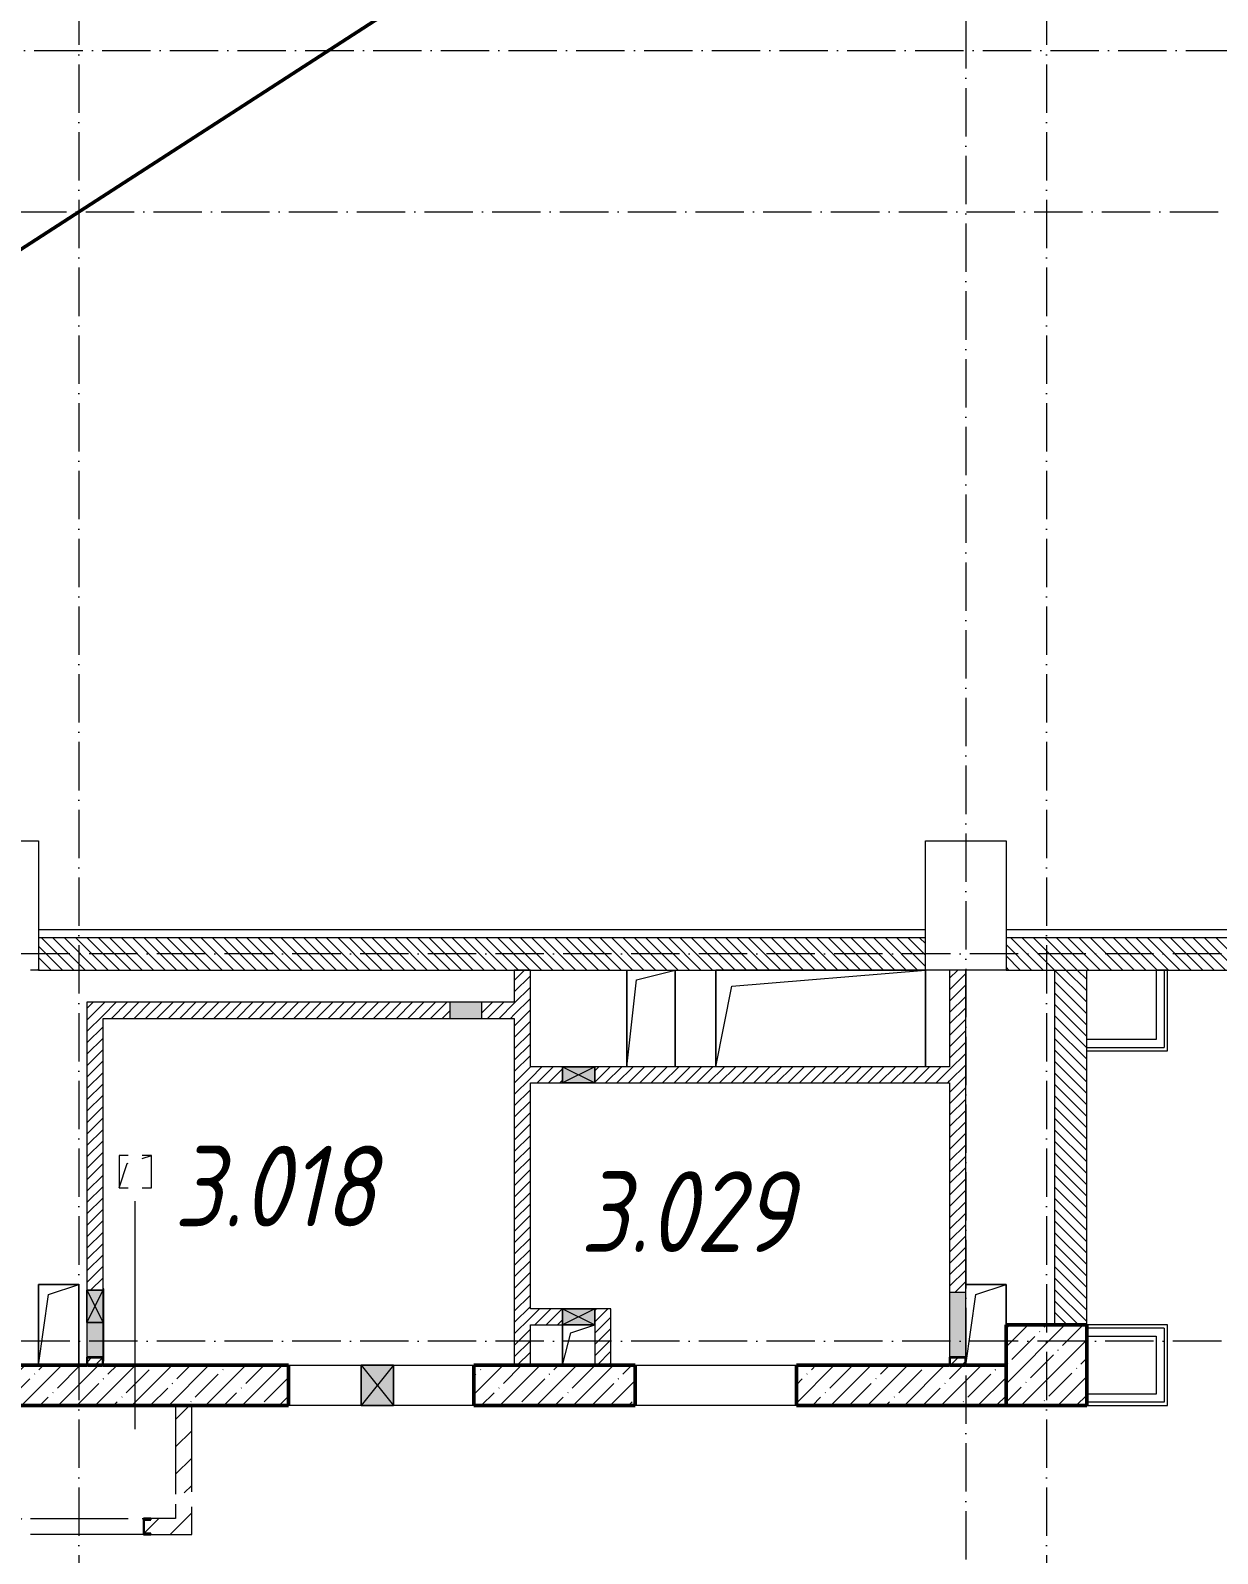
# Model space of a CAD drawing. Header units: millimetres. Extents: x -213536 to 1564669, y -45299 to 942238.
# Drawn here: x 199629 to 206990, y 525279 to 534722 of the extents above; entities that cross this region are included whole.
import ezdxf

# ---------------------------------------------------------------- set-up
doc = ezdxf.new("R2010")
doc.units = ezdxf.units.MM
doc.linetypes.add('50_200_ШТРИХ_1Т_ш5_п1_п1_', pattern=[700, 500, -100, 0, -100])
for name, color, linetype, lineweight in [('A-DETL-____-OTLN-1', 7, 'Continuous', 50), ('A-DETL-GENF-OTLN', 7, 'Continuous', 9), ('A-DETL-GENF-OTLN-2', 7, 'Continuous', 5), ('A-FLOR-____-OTLN', 7, 'Continuous', 9), ('A-GENM-____-MCUT', 7, 'Continuous', 25), ('A-GENM-____-OTLN', 7, 'Continuous', 9), ('A-GENM-____-OTLN-1', 7, 'Continuous', 25), ('A-GLAZ-____-OTLN', 7, 'Continuous', 9), ('A-WALL-____-MCUT', 7, 'Continuous', 13), ('A-WALL-____-MCUT-2', 7, 'Continuous', 50), ('A-WALL-____-OTLN', 7, 'Continuous', 9), ('A-WALL-____-PATT-1', 7, 'Continuous', 9), ('A-WALL-FNSH-MCUT-1', 7, 'Continuous', 9), ('I-WALL-____-OTLN', 7, 'Continuous', 9), ('S-COLS-____-MCUT', 7, 'Continuous', 50), ('S-COLS-____-OTLN', 7, 'Continuous', 9), ('S-GRID-____-OTLN-1', 7, '50_200_ШТРИХ_1Т_ш5_п1_п1_', 9), ('Марки помещений', 7, 'Continuous', 9)]:
    doc.layers.add(name, color=color, linetype=linetype, lineweight=lineweight)
doc.layers.add('A-DETL-GENF-OTLN-3', color=9, linetype='Continuous', lineweight=9, true_color=0x808080)
doc.layers.add('A-GLAZ-____-OTLN-1', color=7, linetype='Continuous', lineweight=9, true_color=0xc0c0c0)
doc.styles.add('ISOCPEUR_I_2', font='isocpeui.ttf', dxfattribs={"width": 0.85, "height": 2.3})
pattern_1 = [(135, (142429.057, 459015.94), (-35.35534, -35.35534), [])]
pattern_2 = [(45, (142429.057, 459015.94), (-35.35534, 35.35534), [])]
pattern_3 = [(45, (142429.06, 459015.94), (-84.85281, 84.85281), [])]

# ---------------------------------------------------------------- blocks, each defined once
blk = doc.blocks.new('BSC_Колонна _Прямоугольная - 500х500-V79-АР1_План отверстий 3 этажа в осях 1-64_Ю-ЯЯ')
at = {"layer": 'S-COLS-____-OTLN'}
h = blk.add_hatch(dxfattribs=at)
h.set_pattern_fill('FP_88', color=256, style=0, pattern_type=2)
h.set_pattern_definition([(45, (-63500, -67431.04), (-114.04925, 114.04925), []), (45, (-63385.95, -67431.04), (-114.04925, 114.04925), [201.613, -40.323, 3.353, -36.97])])
h.paths.add_polyline_path([(-250, -250), (250, -250), (250, 250), (-250, 250)], flags=0)
at = {"layer": 'S-COLS-____-MCUT'}
for p, q in [((250, 250), (-250, 250)), ((-250, 250), (-250, -250)), ((250, -250), (250, 250)), ((-250, -250), (250, -250))]:
    blk.add_line(p, q, dxfattribs=at)
blk = doc.blocks.new('BSC_Колонна _Прямоугольная - 500х800-V86-АР1_План отверстий 3 этажа в осях 1-64_Ю-ЯЯ')
at = {"layer": 'S-COLS-____-OTLN'}
for p, q in [((-250, 400), (-200, 400)), ((-250, -400), (-250, 200)), ((250, 150), (250, -400)), ((250, -400), (-250, -400))]:
    blk.add_line(p, q, dxfattribs=at)
blk = doc.blocks.new('BSC_Колонна _Прямоугольная - 500х800-V87-АР1_План отверстий 3 этажа в осях 1-64_Ю-ЯЯ')
at = {"layer": 'S-COLS-____-OTLN'}
for p, q in [((-250, 400), (0, 400)), ((100, 400), (250, 400)), ((-250, -400), (-250, 200)), ((250, 200), (250, -400)), ((250, -400), (-250, -400))]:
    blk.add_line(p, q, dxfattribs=at)
blk = doc.blocks.new('AR_Отверстие Ниша - Лючок-32404835-АР1_План отверстий 3 этажа в осях 1-64_Ю-ЯЯ')
at = {"layer": 'A-GLAZ-____-OTLN'}
blk.add_hatch(color=256, dxfattribs=at).paths.add_polyline_path([(100, -50), (100, 50), (-100, 50), (-100, -50)], flags=0)
for p, q in [((100, 50), (-100, 50)), ((-100, 50), (-100, -50)), ((100, -50), (100, 50)), ((-100, -50), (100, -50))]:
    blk.add_line(p, q, dxfattribs=at)
blk = doc.blocks.new('AR_Отверстие Ниша - Лючок-32404890-АР1_План отверстий 3 этажа в осях 1-64_Ю-ЯЯ')
at = {"layer": 'A-GLAZ-____-OTLN'}
blk.add_hatch(color=256, dxfattribs=at).paths.add_polyline_path([(-200, 50), (-200, -50), (15, -50), (15, 50)], flags=0)
for p, q in [((15, 50), (-200, 50)), ((-200, -50), (15, -50))]:
    blk.add_line(p, q, dxfattribs=at)
blk = doc.blocks.new('Л_Общий_Лючок - Лючок-29808059-АР1_План отверстий 3 этажа в осях 1-64_Ю-ЯЯ')
at = {"layer": 'A-GLAZ-____-OTLN-1'}
blk.add_hatch(color=256, dxfattribs=at).paths.add_polyline_path([(424, 6), (-24, 6), (-24, 0), (424, 0)], flags=0)
at = {"layer": 'A-GLAZ-____-OTLN'}
for p, q in [((424, 6), (-24, 6)), ((-24, 6), (-24, 0)), ((424, 6), (424, 0))]:
    blk.add_line(p, q, dxfattribs=at)
blk = doc.blocks.new('AR_Отверстие Ниша - Лючок-32404954-АР1_План отверстий 3 этажа в осях 1-64_Ю-ЯЯ')
at = {"layer": 'A-GLAZ-____-OTLN'}
blk.add_hatch(color=256, dxfattribs=at).paths.add_polyline_path([(200, -50), (200, 50), (-200, 50), (-200, -50)], flags=0)
for p, q in [((200, 50), (-200, 50)), ((-200, 50), (-200, -50)), ((-200, -50), (200, -50))]:
    blk.add_line(p, q, dxfattribs=at)
blk = doc.blocks.new('154_Фахверк_СКБ_Швеллер - Тип_100_3960_зеркало-29769493-АР1_План отверстий 3 этажа в осях 1-64_Ю-ЯЯ')
at = {"layer": 'A-GENM-____-MCUT'}
for p, q in [((175, 50), (125, 50)), ((125, 50), (125, -50)), ((128, 47), (175, 47)), ((128, -47), (128, 47)), ((175, 47), (175, 50)), ((125, -50), (175, -50)), ((175, -47), (128, -47)), ((175, -50), (175, -47))]:
    blk.add_line(p, q, dxfattribs=at)
blk = doc.blocks.new('AR_Отверстие прямоугольное _в стене_ - AR_Отверстие прямоугольное _в стене__ВК-32404859-АР1_План отверстий 3 этажа в осях 1-64_Ю-ЯЯ')
at = {"layer": 'A-GLAZ-____-OTLN'}
blk.add_hatch(color=256, dxfattribs=at).paths.add_polyline_path([(-100, -50), (100, -50), (100, 50), (-100, 50)], flags=0)
at = {"layer": 'A-DETL-GENF-OTLN'}
for p, q in [((-100, -50), (-100, 50)), ((-100, 50), (100, 50)), ((100, 50), (-100, -50)), ((-100, 50), (100, -50)), ((100, 50), (-100, 50)), ((-100, 50), (-100, -50)), ((100, 50), (100, -50)), ((100, -50), (100, 50)), ((100, -50), (-100, -50)), ((-100, -50), (100, -50))]:
    blk.add_line(p, q, dxfattribs=at)
blk = doc.blocks.new('AR_Отверстие прямоугольное _в плите_ - AR_Отверстие прямоугольное _в плите_-V170-АР1_План отверстий 3 этажа в осях 1-64_Ю-ЯЯ')
at = {"layer": 'A-GENM-____-OTLN'}
for p, q in [((125, 250), (-125, 250)), ((-125, 250), (-125, -250)), ((-62.5, 187.5), (125, 250)), ((125, -250), (125, 250)), ((-125, -250), (-62.5, 187.5))]:
    blk.add_line(p, q, dxfattribs=at)
blk = doc.blocks.new('AR_Отверстие прямоугольное _в плите_ - AR_Отверстие прямоугольное _в плите_-V171-АР1_План отверстий 3 этажа в осях 1-64_Ю-ЯЯ')
at = {"layer": 'A-GENM-____-OTLN'}
for p, q in [((125, 250), (-125, 250)), ((-62.5, 187.5), (125, 250)), ((125, 0), (125, 250)), ((-125, -250), (-62.5, 187.5))]:
    blk.add_line(p, q, dxfattribs=at)
blk = doc.blocks.new('AR_Отверстие прямоугольное _в плите_ - AR_Отверстие прямоугольное _в плите_-V174-АР1_План отверстий 3 этажа в осях 1-64_Ю-ЯЯ')
at = {"layer": 'A-GENM-____-OTLN'}
for p, q in [((-43.4, 100), (-100, 100)), ((-100, 100), (-100, -100)), ((100, 100), (43.4, 100)), ((43.4, 81.1), (100, 100)), ((100, -100), (100, 100)), ((-100, -100), (-50, 50)), ((-50, 50), (-43.4, 52.2)), ((-100, -100), (-43.4, -100)), ((43.4, -100), (100, -100))]:
    blk.add_line(p, q, dxfattribs=at)
blk = doc.blocks.new('AR_Отверстие прямоугольное _в плите_ - AR_Отверстие прямоугольное _в плите_-30552610-АР1_План отверстий 3 этажа в осях 1-64_Ю-ЯЯ')
at = {"layer": 'A-GENM-____-OTLN'}
for p, q in [((-150, 300), (-150, -300)), ((-90, 240), (150, 300)), ((150, -300), (150, 300)), ((-150, -300), (-90, 240))]:
    blk.add_line(p, q, dxfattribs=at)
blk = doc.blocks.new('AR_Отверстие прямоугольное _в плите_ - AR_Отверстие прямоугольное _в плите_-30552626-АР1_План отверстий 3 этажа в осях 1-64_Ю-ЯЯ')
at = {"layer": 'A-GENM-____-OTLN'}
for p, q in [((-100, 125), (-100, -125)), ((-50, 75), (100, 125)), ((-100, -125), (-50, 75))]:
    blk.add_line(p, q, dxfattribs=at)
blk = doc.blocks.new('AR_Отверстие прямоугольное _в плите_ - AR_Отверстие прямоугольное _в плите_-30552510-АР1_План отверстий 3 этажа в осях 1-64_Ю-ЯЯ')
at = {"layer": 'A-GENM-____-OTLN'}
for p, q in [((650, 300), (-650, 300)), ((-650, 300), (-650, -299.7)), ((-550, 200), (650, 300)), ((650, -299.7), (650, 300)), ((-649.9, -299.7), (-550, 200))]:
    blk.add_line(p, q, dxfattribs=at)
blk = doc.blocks.new('AR_Отверстие прямоугольное _в стене__БезПР - AR_Отверстие прямоугольное _в стене__БезПР-30578456-АР1_План отверстий 3 этажа в осях 1-64_Ю-ЯЯ')
at = {"layer": 'A-GLAZ-____-OTLN-1'}
blk.add_hatch(color=256, dxfattribs=at).paths.add_polyline_path([(100, -125), (100, 125), (-100, 125), (-100, -125)], flags=0)
at = {"layer": 'A-DETL-GENF-OTLN'}
for p, q in [((-100, -125), (-100, 125)), ((-100, 125), (100, 125)), ((100, 125), (-100, -125)), ((-100, 125), (100, -125)), ((100, 125), (-100, 125)), ((-100, 125), (-100, -125)), ((100, 125), (100, -125)), ((100, -125), (100, 125)), ((100, -125), (-100, -125)), ((-100, -125), (100, -125))]:
    blk.add_line(p, q, dxfattribs=at)
at = {"layer": 'A-GLAZ-____-OTLN'}
blk.add_line((100, 125), (-100, 125), dxfattribs=at)
blk = doc.blocks.new('154_Стойка_СКБ_Швеллер - СМ-2180_100-28318692-АР1_План отверстий 3 этажа в осях 1-64_Ю-ЯЯ')
at = {"layer": 'A-GENM-____-MCUT'}
for p, q in [((171, 50), (125, 50)), ((125, 50), (125, -50)), ((129.5, 42.4), (171, 42.4)), ((129.5, -42.4), (129.5, 42.4)), ((171, 42.4), (171, 50)), ((125, -50), (171, -50)), ((171, -42.4), (129.5, -42.4)), ((171, -50), (171, -42.4))]:
    blk.add_line(p, q, dxfattribs=at)
blk = doc.blocks.new('AR_Отверстие прямоугольное _в стене__БезПР - AR_Отверстие прямоугольное _в стене__БезПР-36427953-АР1_План отверстий 3 этажа в осях 1-64_Ю-ЯЯ')
at = {"layer": 'A-GLAZ-____-OTLN'}
blk.add_hatch(color=256, dxfattribs=at).paths.add_polyline_path([(100, -50), (100, 50), (-100, 50), (-100, -50)], flags=0)
at = {"layer": 'A-DETL-GENF-OTLN'}
for p, q in [((-100, -50), (-100, 50)), ((-100, 50), (100, 50)), ((100, 50), (-100, -50)), ((-100, 50), (100, -50)), ((100, 50), (-100, 50)), ((-100, 50), (-100, -50)), ((100, 50), (100, -50)), ((100, -50), (100, 50)), ((100, -50), (-100, -50)), ((-100, -50), (100, -50))]:
    blk.add_line(p, q, dxfattribs=at)
blk = doc.blocks.new('DET_L_Имитация разреза_ISO2-5 - Вправо-29858769-АР1_План отверстий 3 этажа в осях 1-64_Ю-ЯЯ')
at = {"layer": 'A-DETL-GENF-OTLN-3'}
blk.add_line((143.1, 0), (1556.9, 0), dxfattribs=at)

msp = doc.modelspace()

# ---------------------------------------------------------------- hatches: boundary and pattern name
at = {"layer": 'A-WALL-____-PATT-1'}
h = msp.add_hatch(dxfattribs=at)
h.set_pattern_fill('FP_9', color=256, style=0, pattern_type=2)
h.set_pattern_definition(pattern_1)
h.paths.add_polyline_path([(205179.1, 528897), (205179.1, 529097), (199679.1, 529097), (199679.1, 528897), (204276.3, 528897)], flags=0)
h = msp.add_hatch(dxfattribs=at)
h.set_pattern_fill('FP_9', color=256, style=0, pattern_type=2)
h.set_pattern_definition(pattern_1)
h.paths.add_polyline_path([(211129.1, 528897), (211129.1, 529097), (205679.1, 529097), (205679.1, 528897), (209578.7, 528897)], flags=0)
h = msp.add_hatch(dxfattribs=at)
h.set_pattern_fill('FP_8', color=256, style=0, pattern_type=2)
h.set_pattern_definition(pattern_2)
h.paths.add_polyline_path([(202729.1, 526447), (202729.1, 528897), (202629.1, 528897), (202629.1, 526447)], flags=0)
h = msp.add_hatch(dxfattribs=at)
h.set_pattern_fill('FP_8', color=256, style=0, pattern_type=2)
h.set_pattern_definition(pattern_2)
h.paths.add_polyline_path([(205332.1, 526447), (205426.1, 526447), (205426.1, 526494), (205332.1, 526494)], flags=0)
h.paths.add_polyline_path([(205429.1, 526897), (205429.1, 528897), (205329.1, 528897), (205329.1, 526897), (205403.3, 526897)], flags=0)
h = msp.add_hatch(dxfattribs=at)
h.set_pattern_fill('FP_9', color=256, style=0, pattern_type=2)
h.set_pattern_definition(pattern_1)
h.paths.add_polyline_path([(205979.1, 526697), (206179.1, 526697), (206179.1, 528897), (205979.1, 528897)], flags=0)
h = msp.add_hatch(dxfattribs=at)
h.set_pattern_fill('FP_8', color=256, style=0, pattern_type=2)
h.set_pattern_definition(pattern_2)
h.paths.add_polyline_path([(199982.1, 526447), (200076.1, 526447), (200076.1, 526494), (199982.1, 526494)], flags=0)
h.paths.add_polyline_path([(199979.1, 526912), (200079.1, 526912), (200079.1, 528697), (199979.1, 528697), (199979.1, 527540.8)], flags=0)
h = msp.add_hatch(dxfattribs=at)
h.set_pattern_fill('FP_8', color=256, style=0, pattern_type=2)
h.set_pattern_definition(pattern_2)
h.paths.add_polyline_path([(200079.1, 528597), (202229.1, 528597), (202229.1, 528697), (200079.1, 528697)], flags=0)
h.paths.add_polyline_path([(202629.1, 528597), (202629.1, 528697), (202429.1, 528697), (202429.1, 528597), (202508.8, 528597)], flags=0)
h = msp.add_hatch(dxfattribs=at)
h.set_pattern_fill('FP_8', color=256, style=0, pattern_type=2)
h.set_pattern_definition(pattern_2)
h.paths.add_polyline_path([(203129.1, 528197), (205329.1, 528197), (205329.1, 528297), (203129.1, 528297)], flags=0)
h.paths.add_polyline_path([(202929.1, 528197), (202929.1, 528297), (202729.1, 528297), (202729.1, 528197)], flags=0)
h = msp.add_hatch(dxfattribs=at)
h.set_pattern_fill('FP_8', color=256, style=0, pattern_type=2)
h.set_pattern_definition(pattern_2)
h.paths.add_polyline_path([(202929.1, 526697), (202929.1, 526797), (202729.1, 526797), (202729.1, 526697)], flags=0)
h = msp.add_hatch(dxfattribs=at)
h.set_pattern_fill('FP_8', color=256, style=0, pattern_type=2)
h.set_pattern_definition(pattern_2)
h.paths.add_polyline_path([(203229.1, 526447), (203229.1, 526797), (203129.1, 526797), (203129.1, 526447)], flags=0)
h = msp.add_hatch(dxfattribs=at)
h.set_pattern_fill('FP_12', color=256, style=0, pattern_type=2)
h.set_pattern_definition([(45, (142429.06, 459015.94), (-114.04925, 114.04925), []), (45, (142543.1, 459015.94), (-114.04925, 114.04925), [201.612, -40.322, 3.353, -36.97])])
h.paths.add_polyline_path([(205426.1, 526197), (205679.1, 526197), (205679.1, 526447), (204379.1, 526447), (204379.1, 526197)], flags=0)
h.paths.add_polyline_path([(203379.1, 526197), (203379.1, 526447), (202379.1, 526447), (202379.1, 526197), (202508.8, 526197)], flags=0)
h.paths.add_polyline_path([(200741.4, 526197), (201229.1, 526197), (201229.1, 526447), (196729.1, 526447), (196729.1, 526197), (199857.6, 526197)], flags=0)
h.paths.add_polyline_path([(195129.1, 526197), (195579.1, 526197), (195579.1, 526447), (192879.1, 526447), (192879.1, 526197), (193879.1, 526197)], flags=0)
h = msp.add_hatch(dxfattribs=at)
h.set_pattern_fill('FP_7', color=256, style=0, pattern_type=2)
h.set_pattern_definition(pattern_3)
h.paths.add_polyline_path([(200529.1, 525397), (200629.1, 525397), (200629.1, 525570), (200529.1, 525585), (200529.1, 525497)], flags=0)
h.paths.add_polyline_path([(200529.1, 525646.9), (200629.1, 525661.9), (200629.1, 526197), (200529.1, 526197), (200529.1, 525665.9)], flags=0)
h = msp.add_hatch(dxfattribs=at)
h.set_pattern_fill('FP_7', color=256, style=0, pattern_type=2)
h.set_pattern_definition(pattern_3)
h.paths.add_polyline_path([(198354.1, 525397), (198354.1, 525497), (198179.1, 525497), (198179.1, 525397)], flags=0)
h.paths.add_polyline_path([(200375.1, 525397), (200529.1, 525397), (200529.1, 525497), (200375.1, 525497), (200375.1, 525489.4), (200333.6, 525489.4), (200333.6, 525404.6), (200375.1, 525404.6)], flags=0)
h.paths.add_polyline_path([(199254.1, 525397), (199583.1, 525397), (199583.1, 525404.6), (199624.6, 525404.6), (199624.6, 525489.4), (199583.1, 525489.4), (199583.1, 525497), (199254.1, 525497), (199254.1, 525404.6)], flags=0)

# ---------------------------------------------------------------- linework, layer by layer
at = {"layer": 'A-DETL-____-OTLN-1'}
msp.add_line((216329.1, 544197), (193429.1, 529397), dxfattribs=at)
at = {"layer": 'A-FLOR-____-OTLN'}
for p, q in [((205179.1, 529147), (199679.1, 529147)), ((211129.1, 529147), (205679.1, 529147)), ((203327.8, 528297), (203327.8, 528897)), ((203627.8, 528897), (203627.8, 528297)), ((203879.1, 528896.6), (205179.1, 528896.6)), ((203879.1, 528297), (203879.1, 528896.6)), ((205179.1, 528896.6), (205179.1, 528297)), ((199679.1, 526947), (199929.1, 526947)), ((199679.1, 526447), (199679.1, 526947)), ((199929.1, 526947), (199929.1, 526447)), ((205429.1, 526947), (205679.1, 526947)), ((205679.1, 526947), (205679.1, 526697)), ((202929.1, 526447), (202929.1, 526697))]:
    msp.add_line(p, q, dxfattribs=at)
at = {"layer": 'A-WALL-____-MCUT'}
for p, q in [((205179.1, 529097), (199679.1, 529097)), ((199679.1, 529097), (199679.1, 528897)), ((205179.1, 528897), (205179.1, 529097)), ((211129.1, 529097), (205679.1, 529097)), ((205679.1, 529097), (205679.1, 528897)), ((199679.1, 528897), (205179.1, 528897)), ((205679.1, 528897), (211129.1, 528897)), ((205979.1, 528897), (205979.1, 526697)), ((206179.1, 526697), (206179.1, 528897)), ((206659.1, 528897), (206609.1, 528897)), ((206609.1, 528897), (206609.1, 528467)), ((206659.1, 528897), (206659.1, 528417)), ((206609.1, 528467), (206179.1, 528467)), ((206179.1, 528417), (206659.1, 528417)), ((206659.1, 526677), (206179.1, 526677)), ((206179.1, 526627), (206609.1, 526627)), ((206609.1, 526627), (206609.1, 526267)), ((206659.1, 526677), (206659.1, 526217)), ((206609.1, 526267), (206179.1, 526267)), ((206659.1, 526217), (206179.1, 526217))]:
    msp.add_line(p, q, dxfattribs=at)
at = {"layer": 'A-WALL-____-MCUT-2'}
for p, q in [((199979.1, 526447), (198179.1, 526447)), ((199982.1, 526447), (200076.1, 526447)), ((201229.1, 526447), (200079.1, 526447)), ((201229.1, 526197), (201229.1, 526447)), ((203379.1, 526447), (202379.1, 526447)), ((202379.1, 526447), (202379.1, 526197)), ((203379.1, 526197), (203379.1, 526447)), ((205329.1, 526447), (204379.1, 526447)), ((204379.1, 526447), (204379.1, 526197)), ((205426.1, 526447), (205332.1, 526447)), ((205679.1, 526447), (205429.1, 526447)), ((196729.1, 526197), (201229.1, 526197)), ((202379.1, 526197), (203379.1, 526197)), ((204379.1, 526197), (205679.1, 526197))]:
    msp.add_line(p, q, dxfattribs=at)
at = {"layer": 'A-WALL-____-OTLN'}
for p, q in [((201229.1, 526447), (201680.5, 526447)), ((201880.5, 526447), (202379.1, 526447)), ((203379.1, 526447), (204379.1, 526447)), ((201680.5, 526197), (201229.1, 526197)), ((202379.1, 526197), (201880.5, 526197)), ((204379.1, 526197), (203379.1, 526197))]:
    msp.add_line(p, q, dxfattribs=at)
at = {"layer": 'A-WALL-FNSH-MCUT-1'}
for p, q in [((202629.1, 528897), (202629.1, 528697)), ((202729.1, 528897), (202629.1, 528897)), ((202729.1, 528297), (202729.1, 528897)), ((205329.1, 528897), (205329.1, 528297)), ((205429.1, 528897), (205329.1, 528897)), ((205429.1, 526897), (205429.1, 528897)), ((206679.1, 528897), (206659.1, 528897)), ((206679.1, 528397), (206679.1, 528897)), ((199979.1, 528697), (199979.1, 526912)), ((202229.1, 528697), (199979.1, 528697)), ((202629.1, 528697), (202429.1, 528697)), ((200079.1, 526912), (200079.1, 528597)), ((200079.1, 528597), (202229.1, 528597)), ((202429.1, 528597), (202629.1, 528597)), ((202629.1, 528597), (202629.1, 526447)), ((206179.1, 528397), (206679.1, 528397)), ((202929.1, 528297), (202729.1, 528297)), ((205329.1, 528297), (203129.1, 528297)), ((202729.1, 526797), (202729.1, 528197)), ((202729.1, 528197), (202929.1, 528197)), ((203129.1, 528197), (205329.1, 528197)), ((205329.1, 528197), (205329.1, 526897)), ((202929.1, 526797), (202729.1, 526797)), ((203229.1, 526797), (203129.1, 526797)), ((203229.1, 526447), (203229.1, 526797)), ((202729.1, 526447), (202729.1, 526697)), ((202729.1, 526697), (202929.1, 526697)), ((203129.1, 526697), (203129.1, 526447)), ((206679.1, 526697), (206179.1, 526697)), ((206679.1, 526197), (206679.1, 526697)), ((200529.1, 526197), (200529.1, 525646.9)), ((200629.1, 525661.9), (200629.1, 526197)), ((206179.1, 526197), (206679.1, 526197)), ((200529.1, 525585), (200529.1, 525497)), ((200629.1, 525397), (200629.1, 525570)), ((200529.1, 525497), (200375.1, 525497)), ((200375.1, 525397), (200629.1, 525397))]:
    msp.add_line(p, q, dxfattribs=at)
at = {"layer": 'I-WALL-____-OTLN'}
for p, q in [((199629.1, 525497), (200235.7, 525497)), ((200322.4, 525497), (200329.1, 525497)), ((200329.1, 525397), (199629.1, 525397))]:
    msp.add_line(p, q, dxfattribs=at)
at = {"layer": 'S-GRID-____-OTLN-1', "color": 251, "ltscale": 0.6, "true_color": 0x636466}
for p, q in [((205429.1, 549908.8), (205429.1, 511907.5)), ((199929.1, 549635.4), (199929.1, 512055.5)), ((205929.1, 549635.4), (205929.1, 512050.5)), ((191671.1, 534597), (246503.5, 534597)), ((176866.5, 533597), (246503.5, 533597)), ((246503.5, 528997), (191671.1, 528997)), ((246503.5, 526597), (137760.3, 526597))]:
    msp.add_line(p, q, dxfattribs=at)

# ---------------------------------------------------------------- block references
at = {"layer": 'A-DETL-GENF-OTLN-2', "rotation": 90.00000000000072}
msp.add_blockref('DET_L_Имитация разреза_ISO2-5 - Вправо-29858769-АР1_План отверстий 3 этажа в осях 1-64_Ю-ЯЯ', (200279.1, 525907), dxfattribs=at)
at = {"layer": 'A-GENM-____-OTLN'}
for name, p in [('AR_Отверстие прямоугольное _в плите_ - AR_Отверстие прямоугольное _в плите_-30552610-АР1_План отверстий 3 этажа в осях 1-64_Ю-ЯЯ', (203477.8, 528597)), ('AR_Отверстие прямоугольное _в плите_ - AR_Отверстие прямоугольное _в плите_-30552510-АР1_План отверстий 3 этажа в осях 1-64_Ю-ЯЯ', (204529.1, 528596.6)), ('AR_Отверстие прямоугольное _в плите_ - AR_Отверстие прямоугольное _в плите_-V174-АР1_План отверстий 3 этажа в осях 1-64_Ю-ЯЯ', (200279.1, 527647)), ('AR_Отверстие прямоугольное _в плите_ - AR_Отверстие прямоугольное _в плите_-V170-АР1_План отверстий 3 этажа в осях 1-64_Ю-ЯЯ', (199804.1, 526697)), ('AR_Отверстие прямоугольное _в плите_ - AR_Отверстие прямоугольное _в плите_-V171-АР1_План отверстий 3 этажа в осях 1-64_Ю-ЯЯ', (205554.1, 526697)), ('AR_Отверстие прямоугольное _в плите_ - AR_Отверстие прямоугольное _в плите_-30552626-АР1_План отверстий 3 этажа в осях 1-64_Ю-ЯЯ', (203029.1, 526572))]:
    msp.add_blockref(name, p, dxfattribs=at)
at = {"layer": 'A-GENM-____-OTLN-1', "rotation": 270}
for p in [(200029.1, 526622), (205379.1, 526622)]:
    msp.add_blockref('154_Фахверк_СКБ_Швеллер - Тип_100_3960_зеркало-29769493-АР1_План отверстий 3 этажа в осях 1-64_Ю-ЯЯ', p, dxfattribs=at)
at = {"layer": 'A-GENM-____-OTLN-1'}
msp.add_blockref('154_Стойка_СКБ_Швеллер - СМ-2180_100-28318692-АР1_План отверстий 3 этажа в осях 1-64_Ю-ЯЯ', (200204.1, 525447), dxfattribs=at)
at = {"layer": 'A-GLAZ-____-OTLN'}
for name, p in [('AR_Отверстие Ниша - Лючок-32404835-АР1_План отверстий 3 этажа в осях 1-64_Ю-ЯЯ', (202329.1, 528647)), ('AR_Отверстие прямоугольное _в стене__БезПР - AR_Отверстие прямоугольное _в стене__БезПР-36427953-АР1_План отверстий 3 этажа в осях 1-64_Ю-ЯЯ', (203029.1, 528247)), ('AR_Отверстие прямоугольное _в стене__БезПР - AR_Отверстие прямоугольное _в стене__БезПР-36427953-АР1_План отверстий 3 этажа в осях 1-64_Ю-ЯЯ', (203029.1, 526747)), ('AR_Отверстие прямоугольное _в стене__БезПР - AR_Отверстие прямоугольное _в стене__БезПР-30578456-АР1_План отверстий 3 этажа в осях 1-64_Ю-ЯЯ', (201780.5, 526322))]:
    msp.add_blockref(name, p, dxfattribs=at)
for name, p, rotation in [('AR_Отверстие прямоугольное _в стене_ - AR_Отверстие прямоугольное _в стене__ВК-32404859-АР1_План отверстий 3 этажа в осях 1-64_Ю-ЯЯ', (200029.1, 526812), 90), ('Л_Общий_Лючок - Лючок-29808059-АР1_План отверстий 3 этажа в осях 1-64_Ю-ЯЯ', (200079.1, 526897), 270), ('AR_Отверстие Ниша - Лючок-32404954-АР1_План отверстий 3 этажа в осях 1-64_Ю-ЯЯ', (205379.1, 526697), 270), ('AR_Отверстие Ниша - Лючок-32404890-АР1_План отверстий 3 этажа в осях 1-64_Ю-ЯЯ', (200029.1, 526697), 90)]:
    msp.add_blockref(name, p, dxfattribs=dict(at, rotation=rotation))
at = {"layer": 'S-COLS-____-OTLN', "rotation": 180}
for name, p in [('BSC_Колонна _Прямоугольная - 500х800-V86-АР1_План отверстий 3 этажа в осях 1-64_Ю-ЯЯ', (199429.1, 529297)), ('BSC_Колонна _Прямоугольная - 500х800-V87-АР1_План отверстий 3 этажа в осях 1-64_Ю-ЯЯ', (205429.1, 529297))]:
    msp.add_blockref(name, p, dxfattribs=at)
at = {"layer": 'S-COLS-____-OTLN'}
msp.add_blockref('BSC_Колонна _Прямоугольная - 500х500-V79-АР1_План отверстий 3 этажа в осях 1-64_Ю-ЯЯ', (205929.1, 526447), dxfattribs=at)

# ---------------------------------------------------------------- texts
at = {"layer": 'Марки помещений', "char_height": 500, "attachment_point": 1, "style": 'ISOCPEUR_I_2'}
for s, insert, width in [('3.018', (200518.7, 527807.4), 737.552), ('3.029', (203037.4, 527649.3), 785.654)]:
    msp.add_mtext(s, dxfattribs=dict(at, insert=insert, width=width))

doc.saveas('drawing.dxf')
